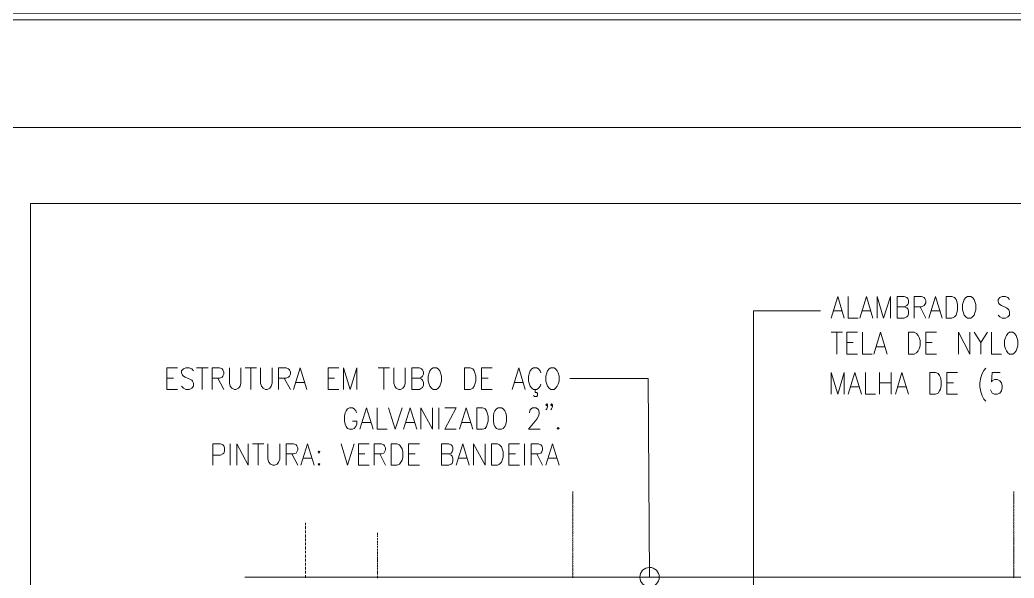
# Model space of a CAD drawing. Header units: millimetres. Extents: x 2928 to 3112, y 1220 to 1280.
# Drawn here: x 3049.11 to 3058.33, y 1275.05 to 1280.23 of the extents above; entities that cross this region are included whole.
import ezdxf
from ezdxf.xclip import XClip

# ---------------------------------------------------------------- set-up
doc = ezdxf.new("R2010")
doc.units = ezdxf.units.MM

# ---------------------------------------------------------------- blocks, each defined once
blk = doc.blocks.new('MF14B49E0')
at = {"color": 7, "linetype": 'Continuous', "lineweight": 9, "true_color": 0x000007}
blk.add_lwpolyline([(840.028, 593.451), (0, 593.451), (0, 0.232), (840.028, 0.232)], close=True, dxfattribs=at)

msp = doc.modelspace()

# ---------------------------------------------------------------- linework, layer by layer
at = {"color": 7, "linetype": 'Continuous', "lineweight": 9, "true_color": 0x000007}
msp.add_lwpolyline([(3111.04942, 1279.22812), (3030.52665, 1279.22812), (3030.52665, 1221.89096), (3111.04942, 1221.89096)], close=True, dxfattribs=at)
at = {"color": 7, "linetype": 'Continuous', "lineweight": 20, "true_color": 0x000007}
for points in [[(3050.32489, 1258.80136), (3049.20514, 1258.80136), (3049.20514, 1278.52352), (3074.72122, 1278.52352), (3074.72122, 1258.80136), (3060.82607, 1258.80136)], [(3056.6299, 1277.46166), (3056.6911, 1277.66179), (3056.75064, 1277.46166)], [(3056.78868, 1277.66179), (3056.78868, 1277.46166), (3056.8813, 1277.46166)], [(3056.89619, 1277.46166), (3056.95739, 1277.66179), (3057.01693, 1277.46166)], [(3057.05497, 1277.46166), (3057.05497, 1277.66179), (3057.11617, 1277.46166), (3057.17902, 1277.66179), (3057.17902, 1277.46166)], [(3057.30803, 1277.56586), (3057.33119, 1277.55759), (3057.33946, 1277.54767), (3057.34607, 1277.52782), (3057.34607, 1277.4997), (3057.33946, 1277.48151), (3057.33119, 1277.47159), (3057.30803, 1277.46166), (3057.24022, 1277.46166), (3057.24022, 1277.66179), (3057.30803, 1277.66179), (3057.33119, 1277.65352), (3057.33946, 1277.64195), (3057.34607, 1277.62375), (3057.34607, 1277.6039), (3057.33946, 1277.58571), (3057.33119, 1277.57744), (3057.30803, 1277.56586), (3057.24022, 1277.56586)], [(3057.399, 1277.46166), (3057.399, 1277.66179), (3057.46847, 1277.66179), (3057.49163, 1277.65352), (3057.49824, 1277.64195), (3057.50651, 1277.62375), (3057.50651, 1277.6039), (3057.49824, 1277.58571), (3057.49163, 1277.57744), (3057.46847, 1277.56586), (3057.399, 1277.56586)], [(3057.53628, 1277.46166), (3057.59748, 1277.66179), (3057.65868, 1277.46166)], [(3058.28389, 1277.63368), (3058.269, 1277.65352), (3058.24584, 1277.66179), (3058.21607, 1277.66179), (3058.19292, 1277.65352), (3058.17803, 1277.63368), (3058.17803, 1277.61548), (3058.18465, 1277.59563), (3058.19292, 1277.58571), (3058.2078, 1277.57744), (3058.25411, 1277.55759), (3058.269, 1277.54767), (3058.27562, 1277.53775), (3058.28389, 1277.51955), (3058.28389, 1277.48978), (3058.269, 1277.47159), (3058.24584, 1277.46166), (3058.21607, 1277.46166), (3058.19292, 1277.47159), (3058.17803, 1277.48978)], [(3056.65305, 1277.52782), (3056.72914, 1277.52782), (3056.72914, 1277.52782)], [(3056.91935, 1277.52782), (3056.99543, 1277.52782), (3056.99543, 1277.52782)], [(3057.45358, 1277.56586), (3057.50651, 1277.46166), (3057.50651, 1277.46166)], [(3057.55944, 1277.52782), (3057.63552, 1277.52782), (3057.63552, 1277.52782)], [(3056.6299, 1277.32934), (3056.73575, 1277.32934), (3056.73575, 1277.32934)], [(3056.68283, 1277.32934), (3056.68283, 1277.12756), (3056.68283, 1277.12756)], [(3056.77379, 1277.12756), (3056.77379, 1277.32934), (3056.87303, 1277.32934)], [(3056.91935, 1277.32934), (3056.91935, 1277.12756), (3057.01032, 1277.12756)], [(3057.0252, 1277.12756), (3057.0864, 1277.32934), (3057.14925, 1277.12756)], [(3057.50651, 1277.12756), (3057.50651, 1277.32934), (3057.60575, 1277.32934)], [(3057.81085, 1277.12756), (3057.81085, 1277.32934), (3057.9167, 1277.12756), (3057.9167, 1277.32934)], [(3057.95474, 1277.32934), (3058.01594, 1277.23341), (3058.01594, 1277.12756)], [(3058.07879, 1277.32934), (3058.01594, 1277.23341), (3058.01594, 1277.23341)], [(3058.11683, 1277.32934), (3058.11683, 1277.12756), (3058.2078, 1277.12756)], [(3056.77379, 1277.23341), (3056.83499, 1277.23341), (3056.83499, 1277.23341)], [(3057.04836, 1277.19537), (3057.12609, 1277.19537), (3057.12609, 1277.19537)], [(3057.50651, 1277.23341), (3057.56771, 1277.23341), (3057.56771, 1277.23341)], [(3056.77379, 1277.12756), (3056.87303, 1277.12756), (3056.87303, 1277.12756)], [(3057.50651, 1277.12756), (3057.60575, 1277.12756), (3057.60575, 1277.12756)], [(3050.47045, 1276.80007), (3050.47045, 1276.99854), (3050.56803, 1276.99854)], [(3050.71524, 1276.97043), (3050.70035, 1276.99027), (3050.67719, 1276.99854), (3050.64411, 1276.99854), (3050.62427, 1276.99027), (3050.60607, 1276.97043), (3050.60607, 1276.95223), (3050.616, 1276.93239), (3050.62427, 1276.92246), (3050.63915, 1276.91419), (3050.68216, 1276.89434), (3050.70035, 1276.88442), (3050.70697, 1276.87615), (3050.71524, 1276.8563), (3050.71524, 1276.82984), (3050.70035, 1276.80999), (3050.67719, 1276.80007), (3050.64411, 1276.80007), (3050.62427, 1276.80999), (3050.60607, 1276.82984)], [(3050.74501, 1276.99854), (3050.85252, 1276.99854), (3050.85252, 1276.99854)], [(3050.79793, 1276.99854), (3050.79793, 1276.80007), (3050.79793, 1276.80007)], [(3050.89056, 1276.80007), (3050.89056, 1276.99854), (3050.95837, 1276.99854), (3050.98153, 1276.99027), (3050.98814, 1276.98035), (3050.99641, 1276.9605), (3050.99641, 1276.94231), (3050.98814, 1276.92246), (3050.98153, 1276.91419), (3050.95837, 1276.90261), (3050.89056, 1276.90261)], [(3051.04934, 1276.99854), (3051.04934, 1276.8563), (3051.05761, 1276.82984), (3051.0725, 1276.80999), (3051.09565, 1276.80007), (3051.11054, 1276.80007), (3051.13369, 1276.80999), (3051.14858, 1276.82984), (3051.15685, 1276.8563), (3051.15685, 1276.99854)], [(3051.19489, 1276.99854), (3051.30075, 1276.99854), (3051.30075, 1276.99854)], [(3051.24782, 1276.99854), (3051.24782, 1276.80007), (3051.24782, 1276.80007)], [(3051.33879, 1276.99854), (3051.33879, 1276.8563), (3051.34706, 1276.82984), (3051.36194, 1276.80999), (3051.3851, 1276.80007), (3051.39999, 1276.80007), (3051.42314, 1276.80999), (3051.43803, 1276.82984), (3051.44464, 1276.8563), (3051.44464, 1276.99854)], [(3051.50584, 1276.80007), (3051.50584, 1276.99854), (3051.57696, 1276.99854), (3051.59681, 1276.99027), (3051.60674, 1276.98035), (3051.61501, 1276.9605), (3051.61501, 1276.94231), (3051.60674, 1276.92246), (3051.59681, 1276.91419), (3051.57696, 1276.90261), (3051.50584, 1276.90261)], [(3051.64478, 1276.80007), (3051.70597, 1276.99854), (3051.76717, 1276.80007)], [(3051.964, 1276.80007), (3051.964, 1276.99854), (3052.06324, 1276.99854)], [(3052.10789, 1276.80007), (3052.10789, 1276.99854), (3052.16909, 1276.80007), (3052.23029, 1276.99854), (3052.23029, 1276.80007)], [(3052.42877, 1276.99854), (3052.53462, 1276.99854), (3052.53462, 1276.99854)], [(3052.48169, 1276.99854), (3052.48169, 1276.80007), (3052.48169, 1276.80007)], [(3052.57432, 1276.99854), (3052.57432, 1276.8563), (3052.58259, 1276.82984), (3052.59747, 1276.80999), (3052.62063, 1276.80007), (3052.63552, 1276.80007), (3052.65867, 1276.80999), (3052.67356, 1276.82984), (3052.68017, 1276.8563), (3052.68017, 1276.99854)], [(3052.81084, 1276.90261), (3052.83234, 1276.89434), (3052.84061, 1276.88442), (3052.84888, 1276.86457), (3052.84888, 1276.83811), (3052.84061, 1276.81826), (3052.83234, 1276.80999), (3052.81084, 1276.80007), (3052.74137, 1276.80007), (3052.74137, 1276.99854), (3052.81084, 1276.99854), (3052.83234, 1276.99027), (3052.84061, 1276.98035), (3052.84888, 1276.9605), (3052.84888, 1276.94231), (3052.84061, 1276.92246), (3052.83234, 1276.91419), (3052.81084, 1276.90261), (3052.74137, 1276.90261)], [(3053.38808, 1276.80007), (3053.38808, 1276.99854), (3053.48732, 1276.99854)], [(3053.67091, 1276.80007), (3053.73211, 1276.99854), (3053.79331, 1276.80007)], [(3053.9372, 1276.95223), (3053.93059, 1276.97043), (3053.9157, 1276.99027), (3053.89916, 1276.99854), (3053.86939, 1276.99854), (3053.85451, 1276.99027), (3053.83962, 1276.97043), (3053.83135, 1276.95223), (3053.82308, 1276.92246), (3053.82308, 1276.87615), (3053.83135, 1276.84803), (3053.83962, 1276.82984), (3053.85451, 1276.80999), (3053.86939, 1276.80007), (3053.89916, 1276.80007), (3053.9157, 1276.80999), (3053.93059, 1276.82984), (3053.9372, 1276.84803)], [(3058.06391, 1276.99524), (3058.04571, 1276.97539), (3058.03083, 1276.94727), (3058.01594, 1276.90923), (3058.00767, 1276.86126), (3058.00767, 1276.82322), (3058.01594, 1276.77691), (3058.03083, 1276.73887), (3058.04571, 1276.7091), (3058.06391, 1276.68925)], [(3050.47045, 1276.90261), (3050.52999, 1276.90261), (3050.52999, 1276.90261)], [(3050.94349, 1276.90261), (3050.99641, 1276.80007), (3050.99641, 1276.80007)], [(3051.55877, 1276.90261), (3051.61501, 1276.80007), (3051.61501, 1276.80007)], [(3051.964, 1276.90261), (3052.02519, 1276.90261), (3052.02519, 1276.90261)], [(3053.38808, 1276.90261), (3053.44928, 1276.90261), (3053.44928, 1276.90261)], [(3056.6299, 1276.75706), (3056.6299, 1276.95554), (3056.6911, 1276.75706), (3056.75064, 1276.95554), (3056.75064, 1276.75706)], [(3056.78868, 1276.75706), (3056.84988, 1276.95554), (3056.91108, 1276.75706)], [(3056.94912, 1276.95554), (3056.94912, 1276.75706), (3057.04009, 1276.75706)], [(3057.07813, 1276.95554), (3057.07813, 1276.75706), (3057.07813, 1276.75706)], [(3057.18729, 1276.95554), (3057.18729, 1276.75706), (3057.18729, 1276.75706)], [(3057.22533, 1276.75706), (3057.28488, 1276.95554), (3057.34607, 1276.75706)], [(3057.70334, 1276.75706), (3057.70334, 1276.95554), (3057.80258, 1276.95554)], [(3058.19788, 1276.95554), (3058.1218, 1276.95554), (3058.11683, 1276.87119), (3058.1218, 1276.87946), (3058.14495, 1276.89104), (3058.16976, 1276.89104), (3058.19292, 1276.87946), (3058.2078, 1276.86126), (3058.21607, 1276.83315), (3058.21607, 1276.81495), (3058.2078, 1276.78518), (3058.19292, 1276.76533), (3058.16976, 1276.75706), (3058.14495, 1276.75706), (3058.1218, 1276.76533), (3058.11683, 1276.77691), (3058.10691, 1276.7951)], [(3050.47045, 1276.80007), (3050.56803, 1276.80007), (3050.56803, 1276.80007)], [(3051.66793, 1276.86457), (3051.74402, 1276.86457), (3051.74402, 1276.86457)], [(3051.964, 1276.80007), (3052.06324, 1276.80007), (3052.06324, 1276.80007)], [(3053.38808, 1276.80007), (3053.48732, 1276.80007), (3053.48732, 1276.80007)], [(3053.69407, 1276.86457), (3053.77015, 1276.86457), (3053.77015, 1276.86457)], [(3053.86939, 1276.74218), (3053.87766, 1276.73391), (3053.89916, 1276.73391), (3053.90743, 1276.74218), (3053.90743, 1276.76202), (3053.89916, 1276.77195), (3053.88428, 1276.77195), (3053.88428, 1276.80007)], [(3056.81184, 1276.82322), (3056.88792, 1276.82322), (3056.88792, 1276.82322)], [(3057.07813, 1276.86126), (3057.18729, 1276.86126), (3057.18729, 1276.86126)], [(3057.24518, 1276.82322), (3057.32292, 1276.82322), (3057.32292, 1276.82322)], [(3057.70334, 1276.86126), (3057.76453, 1276.86126), (3057.76453, 1276.86126)], [(3057.70334, 1276.75706), (3057.80258, 1276.75706), (3057.80258, 1276.75706)], [(3052.23029, 1276.58174), (3052.22202, 1276.59993), (3052.20713, 1276.61978), (3052.19225, 1276.62805), (3052.16248, 1276.62805), (3052.14594, 1276.61978), (3052.13105, 1276.59993), (3052.12443, 1276.58174), (3052.11616, 1276.55197), (3052.11616, 1276.50566), (3052.12443, 1276.47588), (3052.13105, 1276.45604), (3052.14594, 1276.43784), (3052.16248, 1276.42957), (3052.19225, 1276.42957), (3052.20713, 1276.43784), (3052.22202, 1276.45604), (3052.23029, 1276.47588), (3052.23029, 1276.50566), (3052.19225, 1276.50566)], [(3052.26006, 1276.42957), (3052.32126, 1276.62805), (3052.38246, 1276.42957)], [(3052.4205, 1276.62805), (3052.4205, 1276.42957), (3052.51147, 1276.42957)], [(3052.52635, 1276.62805), (3052.58755, 1276.42957), (3052.6504, 1276.62805)], [(3052.66529, 1276.42957), (3052.72649, 1276.62805), (3052.78768, 1276.42957)], [(3052.82572, 1276.42957), (3052.82572, 1276.62805), (3052.93158, 1276.42957), (3052.93158, 1276.62805)], [(3052.99278, 1276.62805), (3052.99278, 1276.42957), (3052.99278, 1276.42957)], [(3053.15321, 1276.42957), (3053.0457, 1276.42957), (3053.15321, 1276.62805), (3053.0457, 1276.62805)], [(3053.18299, 1276.42957), (3053.24418, 1276.62805), (3053.30538, 1276.42957)], [(3053.83135, 1276.58174), (3053.83135, 1276.59001), (3053.83962, 1276.60986), (3053.84624, 1276.61978), (3053.86112, 1276.62805), (3053.89255, 1276.62805), (3053.90743, 1276.61978), (3053.9157, 1276.60986), (3053.92232, 1276.59001), (3053.92232, 1276.57182), (3053.9157, 1276.55197), (3053.89916, 1276.52385), (3053.82308, 1276.42957), (3053.93059, 1276.42957)], [(3053.9984, 1276.65782), (3053.99179, 1276.6479), (3053.98352, 1276.65782), (3053.99179, 1276.66609), (3053.9984, 1276.65782), (3053.9984, 1276.63798), (3053.99179, 1276.61978), (3053.98352, 1276.60986)], [(3054.04471, 1276.65782), (3054.03644, 1276.6479), (3054.02983, 1276.65782), (3054.03644, 1276.66609), (3054.04471, 1276.65782), (3054.04471, 1276.63798), (3054.03644, 1276.61978), (3054.02983, 1276.60986)], [(3052.28322, 1276.49408), (3052.3593, 1276.49408), (3052.3593, 1276.49408)], [(3052.68844, 1276.49408), (3052.76453, 1276.49408), (3052.76453, 1276.49408)], [(3053.20614, 1276.49408), (3053.28223, 1276.49408), (3053.28223, 1276.49408)], [(3050.89717, 1276.09547), (3050.89717, 1276.2956), (3050.96664, 1276.2956), (3050.98814, 1276.28568), (3050.99641, 1276.27741), (3051.00468, 1276.25756), (3051.00468, 1276.22779), (3050.99641, 1276.20959), (3050.98814, 1276.20132), (3050.96664, 1276.18974), (3050.89717, 1276.18974)], [(3051.05761, 1276.2956), (3051.05761, 1276.09547), (3051.05761, 1276.09547)], [(3051.11881, 1276.09547), (3051.11881, 1276.2956), (3051.22466, 1276.09547), (3051.22466, 1276.2956)], [(3051.26271, 1276.2956), (3051.36856, 1276.2956), (3051.36856, 1276.2956)], [(3051.31563, 1276.2956), (3051.31563, 1276.09547), (3051.31563, 1276.09547)], [(3051.4066, 1276.2956), (3051.4066, 1276.1517), (3051.41487, 1276.12359), (3051.42976, 1276.10539), (3051.45291, 1276.09547), (3051.4678, 1276.09547), (3051.49096, 1276.10539), (3051.50584, 1276.12359), (3051.51577, 1276.1517), (3051.51577, 1276.2956)], [(3051.57696, 1276.09547), (3051.57696, 1276.2956), (3051.64478, 1276.2956), (3051.66793, 1276.28568), (3051.67455, 1276.27741), (3051.68282, 1276.25756), (3051.68282, 1276.23936), (3051.67455, 1276.21952), (3051.66793, 1276.20959), (3051.64478, 1276.20132), (3051.57696, 1276.20132)], [(3051.71259, 1276.09547), (3051.77379, 1276.2956), (3051.83499, 1276.09547)], [(3052.08639, 1276.2956), (3052.14594, 1276.09547), (3052.20713, 1276.2956)], [(3052.24517, 1276.09547), (3052.24517, 1276.2956), (3052.34441, 1276.2956)], [(3052.39073, 1276.09547), (3052.39073, 1276.2956), (3052.45854, 1276.2956), (3052.48169, 1276.28568), (3052.48831, 1276.27741), (3052.49658, 1276.25756), (3052.49658, 1276.23936), (3052.48831, 1276.21952), (3052.48169, 1276.20959), (3052.45854, 1276.20132), (3052.39073, 1276.20132)], [(3052.7116, 1276.09547), (3052.7116, 1276.2956), (3052.81084, 1276.2956)], [(3053.08375, 1276.20132), (3053.1069, 1276.18974), (3053.11517, 1276.18147), (3053.12179, 1276.16163), (3053.12179, 1276.13351), (3053.11517, 1276.11366), (3053.1069, 1276.10539), (3053.08375, 1276.09547), (3053.01593, 1276.09547), (3053.01593, 1276.2956), (3053.08375, 1276.2956), (3053.1069, 1276.28568), (3053.11517, 1276.27741), (3053.12179, 1276.25756), (3053.12179, 1276.23936), (3053.11517, 1276.21952), (3053.1069, 1276.20959), (3053.08375, 1276.20132), (3053.01593, 1276.20132)], [(3053.15321, 1276.09547), (3053.21276, 1276.2956), (3053.27396, 1276.09547)], [(3053.312, 1276.09547), (3053.312, 1276.2956), (3053.42116, 1276.09547), (3053.42116, 1276.2956)], [(3053.64114, 1276.09547), (3053.64114, 1276.2956), (3053.74038, 1276.2956)], [(3053.78504, 1276.2956), (3053.78504, 1276.09547), (3053.78504, 1276.09547)], [(3053.84624, 1276.09547), (3053.84624, 1276.2956), (3053.9157, 1276.2956), (3053.9372, 1276.28568), (3053.94547, 1276.27741), (3053.95374, 1276.25756), (3053.95374, 1276.23936), (3053.94547, 1276.21952), (3053.9372, 1276.20959), (3053.9157, 1276.20132), (3053.84624, 1276.20132)], [(3053.98352, 1276.09547), (3054.04471, 1276.2956), (3054.10591, 1276.09547)], [(3051.62989, 1276.20132), (3051.68282, 1276.09547), (3051.68282, 1276.09547)], [(3051.73575, 1276.16163), (3051.81183, 1276.16163), (3051.81183, 1276.16163)], [(3052.24517, 1276.20132), (3052.30637, 1276.20132), (3052.30637, 1276.20132)], [(3052.44365, 1276.20132), (3052.49658, 1276.09547), (3052.49658, 1276.09547)], [(3052.7116, 1276.20132), (3052.7728, 1276.20132), (3052.7728, 1276.20132)], [(3053.17472, 1276.16163), (3053.2508, 1276.16163), (3053.2508, 1276.16163)], [(3053.64114, 1276.20132), (3053.70234, 1276.20132), (3053.70234, 1276.20132)], [(3053.89916, 1276.20132), (3053.95374, 1276.09547), (3053.95374, 1276.09547)], [(3054.00667, 1276.16163), (3054.08276, 1276.16163), (3054.08276, 1276.16163)], [(3052.24517, 1276.09547), (3052.34441, 1276.09547), (3052.34441, 1276.09547)], [(3052.7116, 1276.09547), (3052.81084, 1276.09547), (3052.81084, 1276.09547)], [(3053.64114, 1276.09547), (3053.74038, 1276.09547), (3053.74038, 1276.09547)], [(3054.23327, 1275.83414), (3054.22996, 1275.83745), (3054.22996, 1275.83745)], [(3054.23327, 1275.81264), (3054.22996, 1275.81594), (3054.22996, 1275.81594)], [(3054.23327, 1275.79444), (3054.22996, 1275.79775), (3054.22996, 1275.79775)], [(3054.23327, 1275.77294), (3054.22996, 1275.77625), (3054.22996, 1275.77625)], [(3054.23327, 1275.85398), (3054.23327, 1275.8391), (3054.23327, 1275.8391)], [(3054.23327, 1275.82752), (3054.23327, 1275.81925), (3054.23327, 1275.81925)], [(3054.23327, 1275.80933), (3054.23327, 1275.79775), (3054.23327, 1275.79775)], [(3054.23327, 1275.78948), (3054.23327, 1275.77956), (3054.23327, 1275.77956)], [(3058.32358, 1275.83414), (3058.32027, 1275.83745), (3058.32027, 1275.83745)], [(3058.32358, 1275.81264), (3058.32027, 1275.81594), (3058.32027, 1275.81594)], [(3058.32358, 1275.79444), (3058.32027, 1275.79775), (3058.32027, 1275.79775)], [(3058.32358, 1275.77294), (3058.32027, 1275.77625), (3058.32027, 1275.77625)], [(3058.32358, 1275.85398), (3058.32358, 1275.8391), (3058.32358, 1275.8391)], [(3058.32358, 1275.82752), (3058.32358, 1275.81925), (3058.32358, 1275.81925)], [(3058.32358, 1275.80933), (3058.32358, 1275.79775), (3058.32358, 1275.79775)], [(3058.32358, 1275.78948), (3058.32358, 1275.77956), (3058.32358, 1275.77956)], [(3054.23327, 1275.75309), (3054.22996, 1275.7564), (3054.22996, 1275.7564)], [(3054.23327, 1275.7349), (3054.22996, 1275.73821), (3054.22996, 1275.73821)], [(3054.23327, 1275.7134), (3054.22996, 1275.7167), (3054.22996, 1275.7167)], [(3054.23327, 1275.6952), (3054.22996, 1275.69851), (3054.22996, 1275.69851)], [(3054.23327, 1275.76798), (3054.23327, 1275.75805), (3054.23327, 1275.75805)], [(3054.23327, 1275.74978), (3054.23327, 1275.73821), (3054.23327, 1275.73821)], [(3054.23327, 1275.72828), (3054.23327, 1275.71836), (3054.23327, 1275.71836)], [(3054.23327, 1275.71009), (3054.23327, 1275.69851), (3054.23327, 1275.69851)], [(3054.23327, 1275.68859), (3054.23327, 1275.68032), (3054.23327, 1275.68032)], [(3058.32358, 1275.75309), (3058.32027, 1275.7564), (3058.32027, 1275.7564)], [(3058.32358, 1275.7349), (3058.32027, 1275.73821), (3058.32027, 1275.73821)], [(3058.32358, 1275.7134), (3058.32027, 1275.7167), (3058.32027, 1275.7167)], [(3058.32358, 1275.6952), (3058.32027, 1275.69851), (3058.32027, 1275.69851)], [(3058.32358, 1275.76798), (3058.32358, 1275.75805), (3058.32358, 1275.75805)], [(3058.32358, 1275.74978), (3058.32358, 1275.73821), (3058.32358, 1275.73821)], [(3058.32358, 1275.72828), (3058.32358, 1275.71836), (3058.32358, 1275.71836)], [(3058.32358, 1275.71009), (3058.32358, 1275.69851), (3058.32358, 1275.69851)], [(3058.32358, 1275.68859), (3058.32358, 1275.68032), (3058.32358, 1275.68032)], [(3054.23327, 1275.6737), (3054.22996, 1275.67701), (3054.22996, 1275.67701)], [(3054.23327, 1275.65385), (3054.22996, 1275.65716), (3054.22996, 1275.65716)], [(3054.23327, 1275.63235), (3054.22996, 1275.63566), (3054.22996, 1275.63566)], [(3054.23327, 1275.61416), (3054.22996, 1275.61746), (3054.22996, 1275.61746)], [(3054.23327, 1275.59265), (3054.22996, 1275.59596), (3054.22996, 1275.59596)], [(3054.23327, 1275.66874), (3054.23327, 1275.65881), (3054.23327, 1275.65881)], [(3054.23327, 1275.64724), (3054.23327, 1275.63897), (3054.23327, 1275.63897)], [(3054.23327, 1275.62904), (3054.23327, 1275.61912), (3054.23327, 1275.61912)], [(3054.23327, 1275.60754), (3054.23327, 1275.59927), (3054.23327, 1275.59927)], [(3054.23327, 1275.58935), (3054.23327, 1275.57777), (3054.23327, 1275.57777)], [(3058.32358, 1275.6737), (3058.32027, 1275.67701), (3058.32027, 1275.67701)], [(3058.32358, 1275.65385), (3058.32027, 1275.65716), (3058.32027, 1275.65716)], [(3058.32358, 1275.63235), (3058.32027, 1275.63566), (3058.32027, 1275.63566)], [(3058.32358, 1275.61416), (3058.32027, 1275.61746), (3058.32027, 1275.61746)], [(3058.32358, 1275.59265), (3058.32027, 1275.59596), (3058.32027, 1275.59596)], [(3058.32358, 1275.66874), (3058.32358, 1275.65881), (3058.32358, 1275.65881)], [(3058.32358, 1275.64724), (3058.32358, 1275.63897), (3058.32358, 1275.63897)], [(3058.32358, 1275.62904), (3058.32358, 1275.61912), (3058.32358, 1275.61912)], [(3058.32358, 1275.60754), (3058.32358, 1275.59927), (3058.32358, 1275.59927)], [(3058.32358, 1275.58935), (3058.32358, 1275.57777), (3058.32358, 1275.57777)], [(3054.23327, 1275.57446), (3054.22996, 1275.57777), (3054.22996, 1275.57777)], [(3054.23327, 1275.55296), (3054.22996, 1275.55627), (3054.22996, 1275.55627)], [(3054.23327, 1275.53311), (3054.22996, 1275.53642), (3054.22996, 1275.53642)], [(3054.23327, 1275.51492), (3054.22996, 1275.51823), (3054.22996, 1275.51823)], [(3054.23327, 1275.49342), (3054.22996, 1275.49672), (3054.22996, 1275.49672)], [(3054.23327, 1275.5695), (3054.23327, 1275.55958), (3054.23327, 1275.55958)], [(3054.23327, 1275.548), (3054.23327, 1275.53807), (3054.23327, 1275.53807)], [(3054.23327, 1275.5298), (3054.23327, 1275.51823), (3054.23327, 1275.51823)], [(3054.23327, 1275.5083), (3054.23327, 1275.49838), (3054.23327, 1275.49838)], [(3058.32358, 1275.57446), (3058.32027, 1275.57777), (3058.32027, 1275.57777)], [(3058.32358, 1275.55296), (3058.32027, 1275.55627), (3058.32027, 1275.55627)], [(3058.32358, 1275.53311), (3058.32027, 1275.53642), (3058.32027, 1275.53642)], [(3058.32358, 1275.51492), (3058.32027, 1275.51823), (3058.32027, 1275.51823)], [(3058.32358, 1275.49342), (3058.32027, 1275.49672), (3058.32027, 1275.49672)], [(3058.32358, 1275.5695), (3058.32358, 1275.55958), (3058.32358, 1275.55958)], [(3058.32358, 1275.548), (3058.32358, 1275.53807), (3058.32358, 1275.53807)], [(3058.32358, 1275.5298), (3058.32358, 1275.51823), (3058.32358, 1275.51823)], [(3058.32358, 1275.5083), (3058.32358, 1275.49838), (3058.32358, 1275.49838)], [(3054.23327, 1275.47357), (3054.22996, 1275.47688), (3054.22996, 1275.47688)], [(3054.23327, 1275.45372), (3054.22996, 1275.45703), (3054.22996, 1275.45703)], [(3054.23327, 1275.43387), (3054.22996, 1275.43718), (3054.22996, 1275.43718)], [(3054.23327, 1275.41237), (3054.22996, 1275.41568), (3054.22996, 1275.41568)], [(3054.23327, 1275.48845), (3054.23327, 1275.47853), (3054.23327, 1275.47853)], [(3054.23327, 1275.46861), (3054.23327, 1275.46034), (3054.23327, 1275.46034)], [(3054.23327, 1275.44876), (3054.23327, 1275.43883), (3054.23327, 1275.43883)], [(3054.23327, 1275.42726), (3054.23327, 1275.41899), (3054.23327, 1275.41899)], [(3054.23327, 1275.40906), (3054.23327, 1275.39748), (3054.23327, 1275.39748)], [(3058.32358, 1275.47357), (3058.32027, 1275.47688), (3058.32027, 1275.47688)], [(3058.32358, 1275.45372), (3058.32027, 1275.45703), (3058.32027, 1275.45703)], [(3058.32358, 1275.43387), (3058.32027, 1275.43718), (3058.32027, 1275.43718)], [(3058.32358, 1275.41237), (3058.32027, 1275.41568), (3058.32027, 1275.41568)], [(3058.32358, 1275.48845), (3058.32358, 1275.47853), (3058.32358, 1275.47853)], [(3058.32358, 1275.46861), (3058.32358, 1275.46034), (3058.32358, 1275.46034)], [(3058.32358, 1275.44876), (3058.32358, 1275.43883), (3058.32358, 1275.43883)], [(3058.32358, 1275.42726), (3058.32358, 1275.41899), (3058.32358, 1275.41899)], [(3058.32358, 1275.40906), (3058.32358, 1275.39748), (3058.32358, 1275.39748)], [(3054.23327, 1275.39418), (3054.22996, 1275.39748), (3054.22996, 1275.39748)], [(3054.23327, 1275.37267), (3054.22996, 1275.37598), (3054.22996, 1275.37598)], [(3054.23327, 1275.35448), (3054.22996, 1275.35613), (3054.22996, 1275.35613)], [(3054.23327, 1275.33463), (3054.22996, 1275.33794), (3054.22996, 1275.33794)], [(3054.23327, 1275.31313), (3054.22996, 1275.31644), (3054.22996, 1275.31644)], [(3054.23327, 1275.38921), (3054.23327, 1275.37929), (3054.23327, 1275.37929)], [(3054.23327, 1275.36771), (3054.23327, 1275.35779), (3054.23327, 1275.35779)], [(3054.23327, 1275.34952), (3054.23327, 1275.33959), (3054.23327, 1275.33959)], [(3054.23327, 1275.32802), (3054.23327, 1275.31809), (3054.23327, 1275.31809)], [(3058.32358, 1275.39418), (3058.32027, 1275.39748), (3058.32027, 1275.39748)], [(3058.32358, 1275.37267), (3058.32027, 1275.37598), (3058.32027, 1275.37598)], [(3058.32358, 1275.35448), (3058.32027, 1275.35613), (3058.32027, 1275.35613)], [(3058.32358, 1275.33463), (3058.32027, 1275.33794), (3058.32027, 1275.33794)], [(3058.32358, 1275.31313), (3058.32027, 1275.31644), (3058.32027, 1275.31644)], [(3058.32358, 1275.38921), (3058.32358, 1275.37929), (3058.32358, 1275.37929)], [(3058.32358, 1275.36771), (3058.32358, 1275.35779), (3058.32358, 1275.35779)], [(3058.32358, 1275.34952), (3058.32358, 1275.33959), (3058.32358, 1275.33959)], [(3058.32358, 1275.32802), (3058.32358, 1275.31809), (3058.32358, 1275.31809)], [(3054.23327, 1275.29494), (3054.22996, 1275.29824), (3054.22996, 1275.29824)], [(3054.23327, 1275.27344), (3054.22996, 1275.27674), (3054.22996, 1275.27674)], [(3054.23327, 1275.25359), (3054.22996, 1275.2569), (3054.22996, 1275.2569)], [(3054.23327, 1275.23374), (3054.22996, 1275.23539), (3054.22996, 1275.23539)], [(3054.23327, 1275.30982), (3054.23327, 1275.29824), (3054.23327, 1275.29824)], [(3054.23327, 1275.28832), (3054.23327, 1275.28005), (3054.23327, 1275.28005)], [(3054.23327, 1275.26847), (3054.23327, 1275.25855), (3054.23327, 1275.25855)], [(3054.23327, 1275.24863), (3054.23327, 1275.2387), (3054.23327, 1275.2387)], [(3054.23327, 1275.22878), (3054.23327, 1275.21885), (3054.23327, 1275.21885)], [(3058.32358, 1275.29494), (3058.32027, 1275.29824), (3058.32027, 1275.29824)], [(3058.32358, 1275.27344), (3058.32027, 1275.27674), (3058.32027, 1275.27674)], [(3058.32358, 1275.25359), (3058.32027, 1275.2569), (3058.32027, 1275.2569)], [(3058.32358, 1275.23374), (3058.32027, 1275.23539), (3058.32027, 1275.23539)], [(3058.32358, 1275.30982), (3058.32358, 1275.29824), (3058.32358, 1275.29824)], [(3058.32358, 1275.28832), (3058.32358, 1275.28005), (3058.32358, 1275.28005)], [(3058.32358, 1275.26847), (3058.32358, 1275.25855), (3058.32358, 1275.25855)], [(3058.32358, 1275.24863), (3058.32358, 1275.2387), (3058.32358, 1275.2387)], [(3058.32358, 1275.22878), (3058.32358, 1275.21885), (3058.32358, 1275.21885)], [(3054.23327, 1275.21389), (3054.22996, 1275.2172), (3054.22996, 1275.2172)], [(3054.23327, 1275.19239), (3054.22996, 1275.1957), (3054.22996, 1275.1957)], [(3054.23327, 1275.1742), (3054.22996, 1275.1775), (3054.22996, 1275.1775)], [(3054.23327, 1275.15269), (3054.22996, 1275.156), (3054.22996, 1275.156)], [(3054.23327, 1275.13285), (3054.22996, 1275.13615), (3054.22996, 1275.13615)], [(3054.23327, 1275.20728), (3054.23327, 1275.19901), (3054.23327, 1275.19901)], [(3054.23327, 1275.18908), (3054.23327, 1275.1775), (3054.23327, 1275.1775)], [(3054.23327, 1275.16923), (3054.23327, 1275.15931), (3054.23327, 1275.15931)], [(3054.23327, 1275.14773), (3054.23327, 1275.13781), (3054.23327, 1275.13781)], [(3054.23327, 1275.12954), (3054.23327, 1275.11796), (3054.23327, 1275.11796)], [(3058.32358, 1275.21389), (3058.32027, 1275.2172), (3058.32027, 1275.2172)], [(3058.32358, 1275.19239), (3058.32027, 1275.1957), (3058.32027, 1275.1957)], [(3058.32358, 1275.1742), (3058.32027, 1275.1775), (3058.32027, 1275.1775)], [(3058.32358, 1275.15269), (3058.32027, 1275.156), (3058.32027, 1275.156)], [(3058.32358, 1275.13285), (3058.32027, 1275.13615), (3058.32027, 1275.13615)], [(3058.32358, 1275.20728), (3058.32358, 1275.19901), (3058.32358, 1275.19901)], [(3058.32358, 1275.18908), (3058.32358, 1275.1775), (3058.32358, 1275.1775)], [(3058.32358, 1275.16923), (3058.32358, 1275.15931), (3058.32358, 1275.15931)], [(3058.32358, 1275.14773), (3058.32358, 1275.13781), (3058.32358, 1275.13781)], [(3058.32358, 1275.12954), (3058.32358, 1275.11796), (3058.32358, 1275.11796)], [(3054.23327, 1275.11465), (3054.22996, 1275.11796), (3054.22996, 1275.11796)], [(3054.23327, 1275.09315), (3054.22996, 1275.09646), (3054.22996, 1275.09646)], [(3054.23327, 1275.07496), (3054.22996, 1275.07661), (3054.22996, 1275.07661)], [(3054.23327, 1275.05345), (3054.22996, 1275.05676), (3054.22996, 1275.05676)], [(3054.23327, 1275.10804), (3054.23327, 1275.09977), (3054.23327, 1275.09977)], [(3054.23327, 1275.08984), (3054.23327, 1275.07826), (3054.23327, 1275.07826)], [(3054.23327, 1275.06834), (3054.23327, 1275.06007), (3054.23327, 1275.06007)], [(3058.32358, 1275.11465), (3058.32027, 1275.11796), (3058.32027, 1275.11796)], [(3058.32358, 1275.09315), (3058.32027, 1275.09646), (3058.32027, 1275.09646)], [(3058.32358, 1275.07496), (3058.32027, 1275.07661), (3058.32027, 1275.07661)], [(3058.32358, 1275.05345), (3058.32027, 1275.05676), (3058.32027, 1275.05676)], [(3058.32358, 1275.10804), (3058.32358, 1275.09977), (3058.32358, 1275.09977)], [(3058.32358, 1275.08984), (3058.32358, 1275.07826), (3058.32358, 1275.07826)], [(3058.32358, 1275.06834), (3058.32358, 1275.06007), (3058.32358, 1275.06007)]]:
    msp.add_lwpolyline(points, dxfattribs=at)
for points in [[(3057.69672, 1277.46166), (3057.69672, 1277.66179), (3057.74965, 1277.66179), (3057.7728, 1277.65352), (3057.78769, 1277.63368), (3057.79596, 1277.61548), (3057.80258, 1277.58571), (3057.80258, 1277.53775), (3057.79596, 1277.50963), (3057.78769, 1277.48978), (3057.7728, 1277.47159), (3057.74965, 1277.46166)], [(3057.89354, 1277.66179), (3057.87866, 1277.65352), (3057.86377, 1277.63368), (3057.8555, 1277.61548), (3057.84889, 1277.58571), (3057.84889, 1277.53775), (3057.8555, 1277.50963), (3057.86377, 1277.48978), (3057.87866, 1277.47159), (3057.89354, 1277.46166), (3057.92497, 1277.46166), (3057.93986, 1277.47159), (3057.95474, 1277.48978), (3057.96301, 1277.50963), (3057.96963, 1277.53775), (3057.96963, 1277.58571), (3057.96301, 1277.61548), (3057.95474, 1277.63368), (3057.93986, 1277.65352), (3057.92497, 1277.66179)], [(3057.34607, 1277.12756), (3057.34607, 1277.32934), (3057.399, 1277.32934), (3057.42216, 1277.31776), (3057.43704, 1277.29957), (3057.44531, 1277.27972), (3057.45358, 1277.25326), (3057.45358, 1277.20364), (3057.44531, 1277.17718), (3057.43704, 1277.15733), (3057.42216, 1277.13913), (3057.399, 1277.12756)], [(3058.28389, 1277.32934), (3058.269, 1277.31776), (3058.25411, 1277.29957), (3058.24584, 1277.27972), (3058.23757, 1277.25326), (3058.23757, 1277.20364), (3058.24584, 1277.17718), (3058.25411, 1277.15733), (3058.269, 1277.13913), (3058.28389, 1277.12756), (3058.31366, 1277.12756), (3058.3302, 1277.13913), (3058.34508, 1277.15733), (3058.3517, 1277.17718), (3058.35997, 1277.20364), (3058.35997, 1277.25326), (3058.3517, 1277.27972), (3058.34508, 1277.29957), (3058.3302, 1277.31776), (3058.31366, 1277.32934)], [(3052.93985, 1276.99854), (3052.92496, 1276.99027), (3052.90842, 1276.97043), (3052.90181, 1276.95223), (3052.89354, 1276.92246), (3052.89354, 1276.87615), (3052.90181, 1276.84803), (3052.90842, 1276.82984), (3052.92496, 1276.80999), (3052.93985, 1276.80007), (3052.96962, 1276.80007), (3052.98451, 1276.80999), (3053.00105, 1276.82984), (3053.00766, 1276.84803), (3053.01593, 1276.87615), (3053.01593, 1276.92246), (3053.00766, 1276.95223), (3053.00105, 1276.97043), (3052.98451, 1276.99027), (3052.96962, 1276.99854)], [(3053.2293, 1276.80007), (3053.2293, 1276.99854), (3053.28223, 1276.99854), (3053.30538, 1276.99027), (3053.32027, 1276.97043), (3053.32688, 1276.95223), (3053.33515, 1276.92246), (3053.33515, 1276.87615), (3053.32688, 1276.84803), (3053.32027, 1276.82984), (3053.30538, 1276.80999), (3053.28223, 1276.80007)], [(3054.02983, 1276.99854), (3054.01329, 1276.99027), (3053.9984, 1276.97043), (3053.99179, 1276.95223), (3053.98352, 1276.92246), (3053.98352, 1276.87615), (3053.99179, 1276.84803), (3053.9984, 1276.82984), (3054.01329, 1276.80999), (3054.02983, 1276.80007), (3054.0596, 1276.80007), (3054.07449, 1276.80999), (3054.08937, 1276.82984), (3054.09764, 1276.84803), (3054.10591, 1276.87615), (3054.10591, 1276.92246), (3054.09764, 1276.95223), (3054.08937, 1276.97043), (3054.07449, 1276.99027), (3054.0596, 1276.99854)], [(3057.54455, 1276.75706), (3057.54455, 1276.95554), (3057.59748, 1276.95554), (3057.62064, 1276.94727), (3057.63552, 1276.92908), (3057.64379, 1276.90923), (3057.65041, 1276.87946), (3057.65041, 1276.83315), (3057.64379, 1276.80337), (3057.63552, 1276.78518), (3057.62064, 1276.76533), (3057.59748, 1276.75706)], [(3053.34342, 1276.42957), (3053.34342, 1276.62805), (3053.39635, 1276.62805), (3053.42116, 1276.61978), (3053.43439, 1276.59993), (3053.44101, 1276.58174), (3053.44928, 1276.55197), (3053.44928, 1276.50566), (3053.44101, 1276.47588), (3053.43439, 1276.45604), (3053.42116, 1276.43784), (3053.39635, 1276.42957)], [(3053.54025, 1276.62805), (3053.52702, 1276.61978), (3053.51213, 1276.59993), (3053.50221, 1276.58174), (3053.49724, 1276.55197), (3053.49724, 1276.50566), (3053.50221, 1276.47588), (3053.51213, 1276.45604), (3053.52702, 1276.43784), (3053.54025, 1276.42957), (3053.57333, 1276.42957), (3053.58821, 1276.43784), (3053.6031, 1276.45604), (3053.61137, 1276.47588), (3053.61798, 1276.50566), (3053.61798, 1276.55197), (3053.61137, 1276.58174), (3053.6031, 1276.59993), (3053.58821, 1276.61978), (3053.57333, 1276.62805)], [(3054.09764, 1276.44777), (3054.08937, 1276.43784), (3054.09764, 1276.42957), (3054.10591, 1276.43784)], [(3052.54951, 1276.09547), (3052.54951, 1276.2956), (3052.60244, 1276.2956), (3052.62725, 1276.28568), (3052.64048, 1276.26583), (3052.6504, 1276.24763), (3052.65867, 1276.21952), (3052.65867, 1276.17155), (3052.6504, 1276.14343), (3052.64048, 1276.12359), (3052.62725, 1276.10539), (3052.60244, 1276.09547)], [(3053.47905, 1276.09547), (3053.47905, 1276.2956), (3053.53529, 1276.2956), (3053.55513, 1276.28568), (3053.57333, 1276.26583), (3053.57994, 1276.24763), (3053.58821, 1276.21952), (3053.58821, 1276.17155), (3053.57994, 1276.14343), (3053.57333, 1276.12359), (3053.55513, 1276.10539), (3053.53529, 1276.09547)], [(3051.8813, 1276.22779), (3051.87303, 1276.21952), (3051.8813, 1276.20959), (3051.88791, 1276.21952)], [(3051.8813, 1276.11366), (3051.87303, 1276.10539), (3051.8813, 1276.09547), (3051.88791, 1276.10539)]]:
    msp.add_lwpolyline(points, close=True, dxfattribs=at)
at = {"color": 253, "linetype": 'Continuous', "lineweight": 5, "true_color": 0x9a9a9a}
for points in [[(3055.91041, 1268.70214), (3055.91041, 1277.52782), (3056.53066, 1277.52782)], [(3054.94448, 1275.05676), (3054.93125, 1276.89931), (3054.20515, 1276.89931)]]:
    msp.add_lwpolyline(points, dxfattribs=at)
at = {"color": 252, "linetype": 'Continuous', "lineweight": 13, "true_color": 0x989898}
for points in [[(3051.75559, 1275.56123), (3051.75559, 1275.54138), (3051.75559, 1275.54138)], [(3051.75559, 1275.5298), (3051.75559, 1275.50334), (3051.75559, 1275.50334)], [(3051.75559, 1275.49176), (3051.75559, 1275.4653), (3051.75559, 1275.4653)], [(3051.75559, 1275.45372), (3051.75559, 1275.42726), (3051.75559, 1275.42726)], [(3051.75559, 1275.41733), (3051.75559, 1275.39252), (3051.75559, 1275.39252)], [(3052.42381, 1275.45041), (3052.42215, 1275.45372), (3052.42215, 1275.45372)], [(3052.42381, 1275.45041), (3052.42215, 1275.45372), (3052.42215, 1275.45372)], [(3052.42381, 1275.4256), (3052.42215, 1275.42726), (3052.42215, 1275.42726)], [(3052.42381, 1275.4256), (3052.42215, 1275.42726), (3052.42215, 1275.42726)], [(3052.42381, 1275.40079), (3052.42215, 1275.40245), (3052.42215, 1275.40245)], [(3052.42381, 1275.40079), (3052.42215, 1275.40245), (3052.42215, 1275.40245)], [(3052.42381, 1275.45703), (3052.42381, 1275.46861), (3052.42381, 1275.46861)], [(3052.42381, 1275.45703), (3052.42381, 1275.46861), (3052.42381, 1275.46861)], [(3052.42381, 1275.43222), (3052.42381, 1275.44545), (3052.42381, 1275.44545)], [(3052.42381, 1275.43222), (3052.42381, 1275.44545), (3052.42381, 1275.44545)], [(3052.42381, 1275.40741), (3052.42381, 1275.41899), (3052.42381, 1275.41899)], [(3052.42381, 1275.40741), (3052.42381, 1275.41899), (3052.42381, 1275.41899)], [(3058.32358, 1275.45372), (3058.32193, 1275.45537), (3058.32193, 1275.45537)], [(3058.32358, 1275.42726), (3058.32193, 1275.42891), (3058.32193, 1275.42891)], [(3058.32358, 1275.40245), (3058.32193, 1275.4041), (3058.32193, 1275.4041)], [(3058.32358, 1275.46034), (3058.32358, 1275.46861), (3058.32358, 1275.46861)], [(3058.32358, 1275.43387), (3058.32358, 1275.4471), (3058.32358, 1275.4471)], [(3058.32358, 1275.40906), (3058.32358, 1275.42064), (3058.32358, 1275.42064)], [(3051.75559, 1275.37929), (3051.75559, 1275.35448), (3051.75559, 1275.35448)], [(3051.75559, 1275.34125), (3051.75559, 1275.31478), (3051.75559, 1275.31478)], [(3052.42381, 1275.37433), (3052.42215, 1275.37598), (3052.42215, 1275.37598)], [(3052.42381, 1275.37433), (3052.42215, 1275.37598), (3052.42215, 1275.37598)], [(3052.42381, 1275.35117), (3052.42215, 1275.35283), (3052.42215, 1275.35283)], [(3052.42381, 1275.35117), (3052.42215, 1275.35283), (3052.42215, 1275.35283)], [(3052.42381, 1275.32636), (3052.42215, 1275.32802), (3052.42215, 1275.32802)], [(3052.42381, 1275.32636), (3052.42215, 1275.32802), (3052.42215, 1275.32802)], [(3052.42381, 1275.38094), (3052.42381, 1275.39418), (3052.42381, 1275.39418)], [(3052.42381, 1275.38094), (3052.42381, 1275.39418), (3052.42381, 1275.39418)], [(3052.42381, 1275.35613), (3052.42381, 1275.36771), (3052.42381, 1275.36771)], [(3052.42381, 1275.35779), (3052.42381, 1275.36771), (3052.42381, 1275.36771)], [(3052.42381, 1275.33298), (3052.42381, 1275.34456), (3052.42381, 1275.34456)], [(3052.42381, 1275.33298), (3052.42381, 1275.34456), (3052.42381, 1275.34456)], [(3052.42381, 1275.30651), (3052.42381, 1275.31975), (3052.42381, 1275.31975)], [(3052.42381, 1275.30651), (3052.42381, 1275.31975), (3052.42381, 1275.31975)], [(3058.32358, 1275.37929), (3058.32193, 1275.38094), (3058.32193, 1275.38094)], [(3058.32358, 1275.35448), (3058.32193, 1275.35613), (3058.32193, 1275.35613)], [(3058.32358, 1275.32802), (3058.32193, 1275.32967), (3058.32193, 1275.32967)], [(3058.32358, 1275.38591), (3058.32358, 1275.39748), (3058.32358, 1275.39748)], [(3058.32358, 1275.35944), (3058.32358, 1275.37267), (3058.32358, 1275.37267)], [(3058.32358, 1275.33463), (3058.32358, 1275.34786), (3058.32358, 1275.34786)], [(3058.32358, 1275.30982), (3058.32358, 1275.3214), (3058.32358, 1275.3214)], [(3051.75559, 1275.30321), (3051.75559, 1275.28005), (3051.75559, 1275.28005)], [(3051.75559, 1275.26682), (3051.75559, 1275.24201), (3051.75559, 1275.24201)], [(3051.75559, 1275.22878), (3051.75559, 1275.20397), (3051.75559, 1275.20397)], [(3052.42381, 1275.30155), (3052.42215, 1275.30321), (3052.42215, 1275.30321)], [(3052.42381, 1275.30155), (3052.42215, 1275.30321), (3052.42215, 1275.30321)], [(3052.42381, 1275.27509), (3052.42215, 1275.27674), (3052.42215, 1275.27674)], [(3052.42381, 1275.27509), (3052.42215, 1275.27674), (3052.42215, 1275.27674)], [(3052.42381, 1275.25028), (3052.42215, 1275.25193), (3052.42215, 1275.25193)], [(3052.42381, 1275.25028), (3052.42215, 1275.25193), (3052.42215, 1275.25193)], [(3052.42381, 1275.22712), (3052.42215, 1275.22878), (3052.42215, 1275.22878)], [(3052.42381, 1275.22382), (3052.42215, 1275.22712), (3052.42215, 1275.22712)], [(3052.42381, 1275.2817), (3052.42381, 1275.29494), (3052.42381, 1275.29494)], [(3052.42381, 1275.2817), (3052.42381, 1275.29494), (3052.42381, 1275.29494)], [(3052.42381, 1275.2569), (3052.42381, 1275.26847), (3052.42381, 1275.26847)], [(3052.42381, 1275.2569), (3052.42381, 1275.26847), (3052.42381, 1275.26847)], [(3052.42381, 1275.23043), (3052.42381, 1275.24366), (3052.42381, 1275.24366)], [(3052.42381, 1275.23374), (3052.42381, 1275.24366), (3052.42381, 1275.24366)], [(3052.42381, 1275.20728), (3052.42381, 1275.22051), (3052.42381, 1275.22051)], [(3052.42381, 1275.20728), (3052.42381, 1275.22051), (3052.42381, 1275.22051)], [(3058.32358, 1275.30321), (3058.32193, 1275.30486), (3058.32193, 1275.30486)], [(3058.32358, 1275.27674), (3058.32193, 1275.28005), (3058.32193, 1275.28005)], [(3058.32358, 1275.25359), (3058.32193, 1275.25524), (3058.32193, 1275.25524)], [(3058.32358, 1275.22878), (3058.32193, 1275.23043), (3058.32193, 1275.23043)], [(3058.32358, 1275.28336), (3058.32358, 1275.29659), (3058.32358, 1275.29659)], [(3058.32358, 1275.2602), (3058.32358, 1275.27178), (3058.32358, 1275.27178)], [(3058.32358, 1275.23539), (3058.32358, 1275.24863), (3058.32358, 1275.24863)], [(3058.32358, 1275.20893), (3058.32358, 1275.22216), (3058.32358, 1275.22216)], [(3051.75559, 1275.19074), (3051.75559, 1275.16593), (3051.75559, 1275.16593)], [(3051.75559, 1275.15269), (3051.75559, 1275.12954), (3051.75559, 1275.12954)], [(3052.42381, 1275.20066), (3052.42215, 1275.20231), (3052.42215, 1275.20231)], [(3052.42381, 1275.20066), (3052.42215, 1275.20231), (3052.42215, 1275.20231)], [(3052.42381, 1275.17585), (3052.42215, 1275.1775), (3052.42215, 1275.1775)], [(3052.42381, 1275.17585), (3052.42215, 1275.1775), (3052.42215, 1275.1775)], [(3052.42381, 1275.15104), (3052.42215, 1275.15269), (3052.42215, 1275.15269)], [(3052.42381, 1275.15104), (3052.42215, 1275.15269), (3052.42215, 1275.15269)], [(3052.42381, 1275.12458), (3052.42215, 1275.12623), (3052.42215, 1275.12623)], [(3052.42381, 1275.12458), (3052.42215, 1275.12623), (3052.42215, 1275.12623)], [(3052.42381, 1275.18247), (3052.42381, 1275.1957), (3052.42381, 1275.1957)], [(3052.42381, 1275.18247), (3052.42381, 1275.1957), (3052.42381, 1275.1957)], [(3052.42381, 1275.156), (3052.42381, 1275.16923), (3052.42381, 1275.16923)], [(3052.42381, 1275.156), (3052.42381, 1275.16923), (3052.42381, 1275.16923)], [(3052.42381, 1275.13119), (3052.42381, 1275.14442), (3052.42381, 1275.14442)], [(3052.42381, 1275.13119), (3052.42381, 1275.14442), (3052.42381, 1275.14442)], [(3058.32358, 1275.20397), (3058.32193, 1275.20562), (3058.32193, 1275.20562)], [(3058.32358, 1275.1775), (3058.32193, 1275.17916), (3058.32193, 1275.17916)], [(3058.32358, 1275.15269), (3058.32193, 1275.15435), (3058.32193, 1275.15435)], [(3058.32358, 1275.12954), (3058.32193, 1275.13119), (3058.32193, 1275.13119)], [(3058.32358, 1275.18412), (3058.32358, 1275.19735), (3058.32358, 1275.19735)], [(3058.32358, 1275.15931), (3058.32358, 1275.17089), (3058.32358, 1275.17089)], [(3058.32358, 1275.13615), (3058.32358, 1275.14608), (3058.32358, 1275.14608)], [(3051.75559, 1275.11631), (3051.75559, 1275.0915), (3051.75559, 1275.0915)], [(3051.75559, 1275.07826), (3051.75559, 1275.05345), (3051.75559, 1275.05345)], [(3052.42381, 1275.10142), (3052.42215, 1275.10307), (3052.42215, 1275.10307)], [(3052.42381, 1275.09977), (3052.42215, 1275.10142), (3052.42215, 1275.10142)], [(3052.42381, 1275.07661), (3052.42215, 1275.07826), (3052.42215, 1275.07826)], [(3052.42381, 1275.07661), (3052.42215, 1275.07826), (3052.42215, 1275.07826)], [(3052.42381, 1275.05015), (3052.42215, 1275.05345), (3052.42215, 1275.05345)], [(3052.42381, 1275.05015), (3052.42215, 1275.05345), (3052.42215, 1275.05345)], [(3052.42381, 1275.10638), (3052.42381, 1275.11796), (3052.42381, 1275.11796)], [(3052.42381, 1275.10638), (3052.42381, 1275.11796), (3052.42381, 1275.11796)], [(3052.42381, 1275.08323), (3052.42381, 1275.0948), (3052.42381, 1275.0948)], [(3052.42381, 1275.08323), (3052.42381, 1275.09315), (3052.42381, 1275.09315)], [(3052.42381, 1275.05676), (3052.42381, 1275.06999), (3052.42381, 1275.06999)], [(3052.42381, 1275.05676), (3052.42381, 1275.06999), (3052.42381, 1275.06999)], [(3058.32358, 1275.10307), (3058.32193, 1275.10638), (3058.32193, 1275.10638)], [(3058.32358, 1275.07826), (3058.32193, 1275.07992), (3058.32193, 1275.07992)], [(3058.32358, 1275.05345), (3058.32193, 1275.05511), (3058.32193, 1275.05511)], [(3058.32358, 1275.10969), (3058.32358, 1275.12292), (3058.32358, 1275.12292)], [(3058.32358, 1275.08488), (3058.32358, 1275.09811), (3058.32358, 1275.09811)], [(3058.32358, 1275.06007), (3058.32358, 1275.07165), (3058.32358, 1275.07165)]]:
    msp.add_lwpolyline(points, dxfattribs=at)
at = {"color": 7, "linetype": 'Continuous', "lineweight": 5, "true_color": 0x000007}
msp.add_lwpolyline([(3062.94813, 1275.05676), (3051.19324, 1275.05676), (3051.19324, 1275.05676)], dxfattribs=at)
at = {"color": 253, "linetype": 'Continuous', "lineweight": 5, "true_color": 0x9a9a9a}
msp.add_open_spline([(3054.94614, 1274.9691), (3054.99576, 1274.9691), (3055.03545, 1275.0088), (3055.03545, 1275.05842), (3055.03545, 1275.05842), (3055.03545, 1275.10804), (3054.9941, 1275.14939), (3054.94448, 1275.14773), (3054.94448, 1275.14773), (3054.89486, 1275.14773), (3054.85517, 1275.10804), (3054.85517, 1275.05842), (3054.85517, 1275.05842), (3054.85682, 1275.0088), (3054.89652, 1274.96745), (3054.94614, 1274.9691)], degree=3, knots=[0, 0, 0, 0, 0.0625, 0.0625, 0.0625, 0.062501, 0.125, 0.125, 0.125, 0.125001, 0.1875, 0.1875, 0.1875, 0.187501, 1, 1, 1, 1], dxfattribs=at)

# ---------------------------------------------------------------- block references
at = {"color": 7, "true_color": 0xffffff}
ref = msp.add_blockref('MF14B49E0', (3028.04236, 1220.88198), dxfattribs=dict(at, xscale=0.1, yscale=0.1, zscale=0.1))
XClip(ref).set_block_clipping_path([(0, 0.2320201385), (841.02, 594.08)])

doc.saveas('drawing.dxf')
